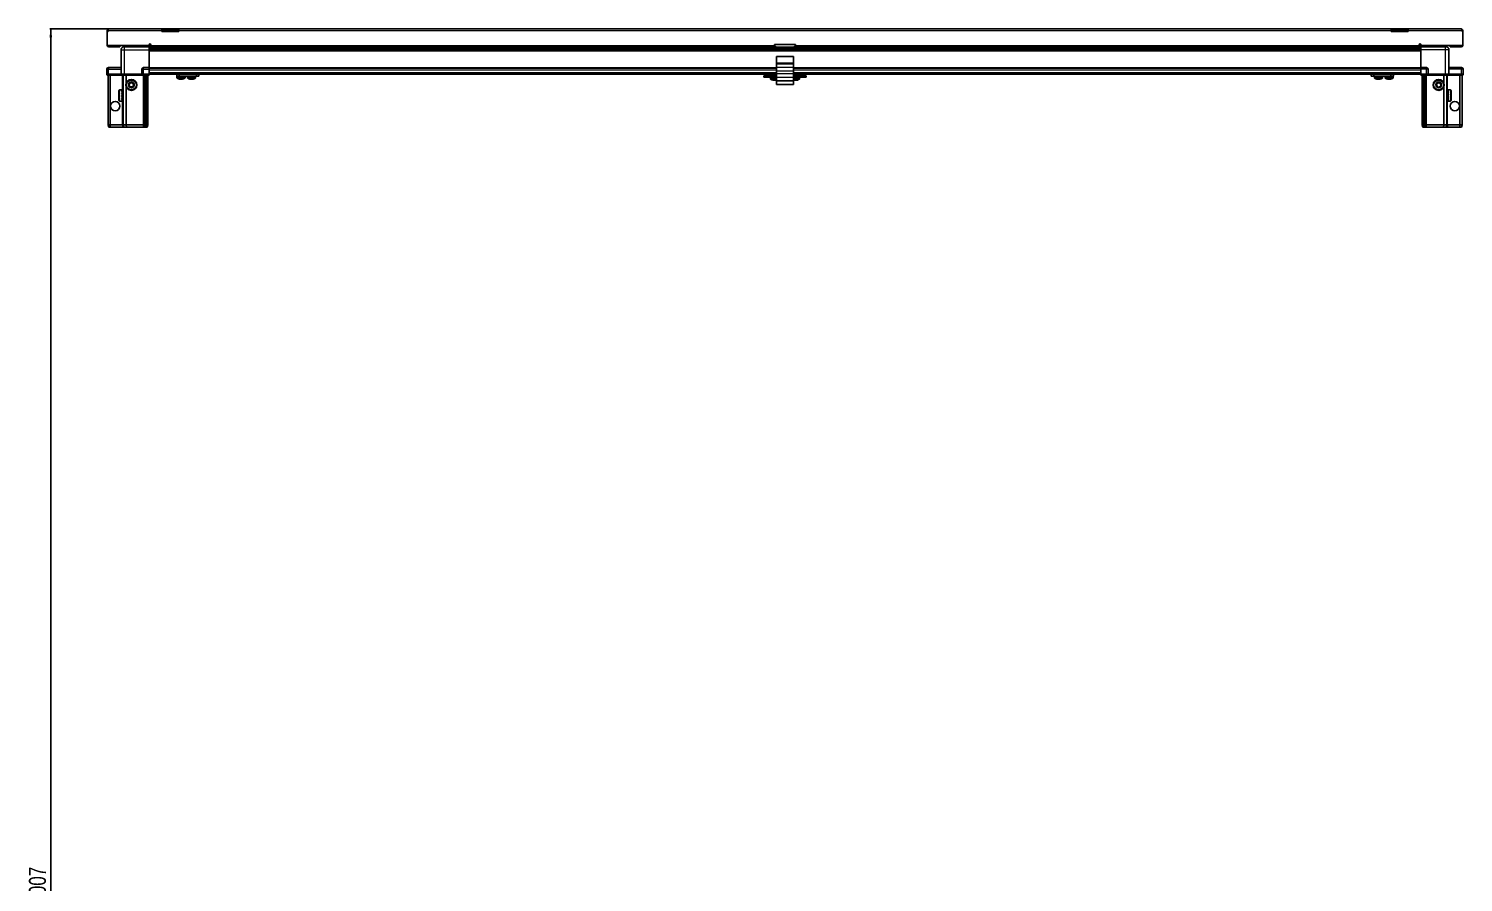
# Model space of a CAD drawing. Header units: millimetres. Extents: x 1132 to 7053, y -1173 to 2017.
# Drawn here: x 1220 to 2912, y -167 to 840 of the extents above; entities that cross this region are included whole.
import ezdxf

# ---------------------------------------------------------------- set-up
doc = ezdxf.new("R2010")
doc.units = ezdxf.units.MM
doc.layers.add('FORMAT', color=7, linetype='Continuous')
doc.styles.add('SLDTEXTSTYLE0', font='TXT', dxfattribs={"width": 0.75})
doc.dimstyles.new('SLDDIMSTYLE0', dxfattribs={"dimtxt": 20, "dimasz": 10, "dimexe": 0, "dimexo": 0.0625, "dimgap": 5, "dimtad": 2, "dimdec": 1, "dimrnd": 1e-09, "dimzin": 12, "dimdsep": 46, "dimtxsty": 'SLDTEXTSTYLE0', "dimsah": 1, "dimcen": 0.09, "dimadec": 0, "dimazin": 3, "dimtfac": 1, "dimtofl": 0, "dimtmove": 0, "dimatfit": 3, "dimfxl": 0, "dimfrac": 2, "dimtolj": 1, "dimtzin": 12, "dimarcsym": 0})

# ---------------------------------------------------------------- blocks, each defined once
blk = doc.blocks.new('_D_9')
at = {"layer": 'FORMAT'}
for p, q in [((2106.7, 840.1), (1245.5, 840.1)), ((1246.5, 840.1), (1246.5, -1166.9)), ((1315.1, -1166.9), (1245.5, -1166.9))]:
    blk.add_line(p, q, dxfattribs=at)
for points in [[(1246.5, 840.1), (1244.9, 830.1), (1248, 830.1)], [(1246.5, -1166.9), (1248, -1156.9), (1244.9, -1156.9)]]:
    blk.add_solid(points, dxfattribs=at)
at = {"layer": 'FORMAT', "insert": (1220.7, -193), "char_height": 20, "attachment_point": 1, "rotation": 90, "style": 'SLDTEXTSTYLE0'}
blk.add_mtext('2007', dxfattribs=at)

msp = doc.modelspace()

# ---------------------------------------------------------------- linework, layer by layer
at = {"color": 7, "linetype": 'Continuous', "lineweight": 25}
for p, q in [((1313.99, 837.7), (1312.99, 837.7)), ((1312.99, 837.7), (1312.99, 836.8)), ((1312.99, 836.8), (1312.99, 820.3)), ((1313.99, 836.8), (1312.99, 836.8)), ((1313.99, 837.7), (1313.99, 836.8)), ((1314.59, 839.8), (1377.49, 839.8)), ((1377.49, 837.7), (1377.49, 839.8)), ((1377.49, 839.8), (1387.49, 839.8)), ((1387.49, 838.3), (1377.49, 838.3)), ((1377.49, 836.8), (1377.49, 837.7)), ((1397.49, 836.8), (1377.49, 836.8)), ((1387.49, 839.8), (1397.49, 839.8)), ((1397.49, 838.3), (1387.49, 838.3)), ((1397.49, 839.8), (1397.49, 837.7)), ((1397.49, 839.8), (2827.49, 839.8)), ((1397.49, 836.8), (1397.49, 837.7)), ((2106.7, 840.1), (2106.7, 839.8)), ((2106.7, 840.1), (2118.27, 840.1)), ((2118.27, 839.8), (2118.27, 840.1)), ((2827.49, 837.7), (2827.49, 839.8)), ((2827.49, 839.8), (2837.49, 839.8)), ((2837.49, 838.3), (2827.49, 838.3)), ((2827.49, 836.8), (2827.49, 837.7)), ((2847.49, 836.8), (2827.49, 836.8)), ((2837.49, 839.8), (2847.49, 839.8)), ((2847.49, 838.3), (2837.49, 838.3)), ((2847.49, 839.8), (2847.49, 837.7)), ((2847.49, 839.8), (2910.39, 839.8)), ((2847.49, 836.8), (2847.49, 837.7)), ((2910.99, 837.7), (2910.99, 836.8)), ((2910.99, 837.7), (2911.99, 837.7)), ((2911.99, 836.8), (2910.99, 836.8)), ((2911.99, 836.8), (2911.99, 837.7)), ((2911.99, 820.3), (2911.99, 836.8)), ((1312.99, 820.3), (1362.49, 820.3)), ((1315.09, 818.8), (1325.99, 818.8)), ((1327.99, 818.8), (1325.99, 818.8)), ((1327.99, 820.3), (1327.99, 818.8)), ((1329.49, 786.3), (1329.49, 815.3)), ((1333.24, 820.3), (1333.24, 818.8)), ((1362.49, 818.8), (1333.49, 818.8)), ((1359.74, 818.8), (1359.74, 820.3)), ((1362.49, 820.3), (1362.49, 821.15)), ((1362.49, 820.3), (1362.49, 818.8)), ((1362.49, 818.15), (1386.37, 818.15)), ((2862.49, 816.36), (1362.49, 816.36)), ((2862.49, 816.32), (1362.49, 816.32)), ((1362.49, 815.3), (1362.49, 794.3)), ((1364.49, 821.15), (1364.49, 820.4)), ((1364.49, 818.3), (1364.49, 820.4)), ((1364.49, 818.3), (2099.99, 818.3)), ((1380.99, 818.3), (1380.99, 818.15)), ((1381.15, 818.3), (1381.15, 818.15)), ((1381.36, 818.3), (1381.36, 818.15)), ((1381.91, 818.3), (1381.91, 818.15)), ((1382.32, 818.3), (1382.32, 818.15)), ((1383.21, 818.3), (1383.21, 818.15)), ((1383.79, 818.3), (1383.79, 818.15)), ((1384.93, 818.3), (1384.93, 818.15)), ((1385.63, 818.3), (1385.63, 818.15)), ((1386.37, 818.15), (1386.91, 818.15)), ((1386.91, 818.3), (1386.91, 818.15)), ((1386.91, 818.15), (1387.64, 818.15)), ((1386.91, 818.15), (1386.91, 818.15)), ((1387.09, 818.3), (1387.09, 818.15)), ((1387.59, 818.3), (1387.59, 818.15)), ((1387.64, 818.3), (1387.64, 818.15)), ((1387.64, 818.15), (1388.61, 818.15)), ((1387.64, 818.15), (1387.64, 818.15)), ((1388.61, 818.15), (2836.37, 818.15)), ((1388.93, 818.3), (1388.93, 818.15)), ((1388.95, 818.3), (1388.95, 818.15)), ((1389.64, 818.3), (1389.64, 818.15)), ((1390.82, 818.3), (1390.82, 818.15)), ((1391.43, 818.3), (1391.43, 818.15)), ((1392.38, 818.3), (1392.38, 818.15)), ((1392.84, 818.3), (1392.84, 818.15)), ((1393.47, 818.3), (1393.47, 818.15)), ((1393.72, 818.3), (1393.72, 818.15)), ((1393.96, 818.3), (1393.96, 818.15)), ((1393.99, 818.3), (1393.99, 818.15)), ((2124.99, 821.3), (2099.99, 821.3)), ((2099.99, 821.3), (2099.99, 820.4)), ((2099.99, 820.4), (2099.99, 818.3)), ((2121.99, 818.3), (2102.99, 818.3)), ((2124.99, 820.4), (2124.99, 821.3)), ((2124.99, 818.3), (2124.99, 820.4)), ((2124.99, 818.3), (2860.49, 818.3)), ((2830.99, 818.3), (2830.99, 818.15)), ((2831.1, 818.3), (2831.1, 818.15)), ((2831.28, 818.3), (2831.28, 818.15)), ((2831.79, 818.3), (2831.79, 818.15)), ((2832.18, 818.3), (2832.18, 818.15)), ((2833.04, 818.3), (2833.04, 818.15)), ((2833.6, 818.3), (2833.6, 818.15)), ((2834.72, 818.3), (2834.72, 818.15)), ((2835.4, 818.3), (2835.4, 818.15)), ((2836.37, 818.15), (2836.67, 818.15)), ((2836.67, 818.3), (2836.67, 818.15)), ((2836.67, 818.15), (2837.41, 818.15)), ((2836.67, 818.15), (2836.67, 818.15)), ((2836.93, 818.3), (2836.93, 818.15)), ((2837.41, 818.3), (2837.41, 818.15)), ((2837.41, 818.15), (2838.7, 818.15)), ((2838.61, 818.15), (2862.49, 818.15)), ((2838.7, 818.3), (2838.7, 818.15)), ((2838.79, 818.3), (2838.79, 818.15)), ((2839.42, 818.3), (2839.42, 818.15)), ((2840.62, 818.3), (2840.62, 818.15)), ((2841.24, 818.3), (2841.24, 818.15)), ((2842.22, 818.3), (2842.22, 818.15)), ((2842.7, 818.3), (2842.7, 818.15)), ((2843.37, 818.3), (2843.37, 818.15)), ((2843.64, 818.3), (2843.64, 818.15)), ((2843.94, 818.3), (2843.94, 818.15)), ((2843.99, 818.15), (2843.99, 818.3)), ((2843.99, 818.3), (2843.99, 818.15)), ((2860.49, 820.4), (2860.49, 821.15)), ((2860.49, 820.4), (2860.49, 818.3)), ((2862.49, 821.15), (2862.49, 820.3)), ((2862.49, 820.3), (2911.99, 820.3)), ((2862.49, 820.3), (2862.49, 818.8)), ((2862.49, 818.8), (2891.49, 818.8)), ((2862.49, 815.3), (2862.49, 794.3)), ((2865.24, 820.3), (2865.24, 818.8)), ((2891.74, 818.8), (2891.74, 820.3)), ((2895.49, 786.3), (2895.49, 815.3)), ((2896.99, 818.8), (2896.99, 820.3)), ((2898.99, 818.8), (2896.99, 818.8)), ((2898.99, 818.8), (2909.89, 818.8)), ((2122.49, 807.25), (2102.49, 807.25)), ((2102.49, 807.25), (2102.49, 799.53)), ((2102.49, 799.53), (2102.49, 798.08)), ((2102.49, 798.08), (2102.49, 794.31)), ((2122.49, 807.25), (2122.49, 799.53)), ((2122.49, 799.53), (2122.49, 798.08)), ((2122.49, 798.08), (2122.49, 794.31)), ((1312.49, 786.3), (1312.49, 792.3)), ((1312.49, 786.3), (1312.49, 785.97)), ((1314.49, 786.3), (1312.49, 786.3)), ((1312.49, 786.3), (1312.49, 785.97)), ((1312.49, 786.3), (1312.49, 786.3)), ((1312.49, 785.97), (1312.99, 785.1)), ((1312.49, 785.97), (1312.99, 785.1)), ((1312.99, 785.1), (1314.49, 785.1)), ((1313.99, 726.8), (1313.99, 785.1)), ((1329.49, 794.3), (1314.49, 794.3)), ((1314.49, 786.3), (1329.29, 786.3)), ((1329.29, 785.1), (1314.49, 785.1)), ((1316.49, 726.8), (1316.49, 785.1)), ((1329.29, 786.3), (1329.49, 786.3)), ((1329.49, 785.1), (1329.29, 785.1)), ((1329.49, 786.3), (1329.49, 785.1)), ((1329.49, 786.3), (1333.49, 786.3)), ((1333.49, 785.1), (1329.49, 785.1)), ((1331.99, 726.8), (1331.99, 785.1)), ((1333.49, 786.3), (1353.79, 786.3)), ((1353.79, 785.1), (1333.49, 785.1)), ((1335.49, 776.3), (1335.49, 785.1)), ((1353.79, 786.3), (1353.99, 786.3)), ((1353.99, 785.1), (1353.79, 785.1)), ((1353.99, 786.3), (1353.99, 792.3)), ((1353.99, 786.3), (1353.99, 785.1)), ((1355.99, 786.3), (1353.99, 786.3)), ((1353.99, 786.3), (1355.99, 786.3)), ((1353.99, 785.1), (1354.67, 785.1)), ((1362.49, 785.1), (1354.67, 785.1)), ((1362.49, 794.3), (1355.99, 794.3)), ((1355.99, 786.3), (1362.49, 786.3)), ((1355.99, 785.97), (1362.49, 785.97)), ((1356.99, 726.8), (1356.99, 785.1)), ((1357.99, 726.8), (1357.99, 785.1)), ((1359.49, 726.8), (1359.49, 785.1)), ((1360.99, 726.8), (1360.99, 785.1)), ((1362.49, 792.3), (1362.49, 794.3)), ((1362.49, 793.65), (2102.49, 793.65)), ((1362.49, 786.3), (1362.49, 792.3)), ((1362.49, 786.45), (2102.49, 786.45)), ((1362.49, 786.3), (1362.49, 785.97)), ((1362.49, 785.97), (1362.49, 785.1)), ((1394.94, 783.95), (1394.94, 786.45)), ((1397.94, 783.95), (1394.94, 783.95)), ((1395.29, 783.95), (1395.29, 782.05)), ((1397.94, 786.45), (1397.94, 783.95)), ((1418.14, 783.95), (1397.94, 783.95)), ((1404.79, 782.05), (1404.79, 783.95)), ((1407.74, 783.95), (1407.74, 782.05)), ((1407.79, 783.95), (1407.79, 782.05)), ((1417.29, 782.05), (1417.29, 783.95)), ((1418.14, 783.95), (1418.14, 786.45)), ((1421.14, 783.95), (1418.14, 783.95)), ((1421.14, 786.45), (1421.14, 783.95)), ((2087.49, 782.95), (2087.49, 784.45)), ((2087.49, 784.45), (2089.49, 784.45)), ((2089.49, 782.95), (2087.49, 782.95)), ((2089.49, 784.45), (2089.49, 782.95)), ((2089.49, 784.45), (2100.74, 784.45)), ((2089.49, 782.95), (2100.74, 782.95)), ((2095.24, 782.95), (2095.24, 781.05)), ((2097.49, 786.45), (2097.49, 784.45)), ((2100.74, 782.95), (2100.74, 784.45)), ((2100.74, 784.45), (2102.49, 784.45)), ((2102.49, 782.95), (2100.74, 782.95)), ((2102.49, 794.31), (2102.49, 789.99)), ((2102.49, 789.99), (2102.49, 786.76)), ((2102.49, 786.76), (2102.49, 782.43)), ((2102.49, 782.43), (2102.49, 778.45)), ((2122.49, 778.45), (2102.49, 778.45)), ((2102.49, 778.45), (2102.49, 774.45)), ((2122.49, 794.31), (2122.49, 789.99)), ((2122.49, 793.65), (2862.49, 793.65)), ((2122.49, 789.99), (2122.49, 786.76)), ((2122.49, 786.76), (2122.49, 782.43)), ((2122.49, 786.45), (2862.49, 786.45)), ((2122.49, 784.45), (2124.24, 784.45)), ((2124.24, 782.95), (2122.49, 782.95)), ((2122.49, 782.43), (2122.49, 778.45)), ((2122.49, 779.65), (2122.74, 779.57)), ((2122.49, 778.45), (2122.49, 774.45)), ((2124.24, 784.45), (2124.24, 782.95)), ((2124.24, 784.45), (2135.49, 784.45)), ((2124.24, 782.95), (2135.49, 782.95)), ((2127.49, 784.45), (2127.49, 786.45)), ((2129.74, 781.05), (2129.74, 782.95)), ((2135.49, 782.95), (2135.49, 784.45)), ((2135.49, 784.45), (2137.49, 784.45)), ((2137.49, 782.95), (2135.49, 782.95)), ((2137.49, 784.45), (2137.49, 782.95)), ((2803.84, 783.95), (2803.84, 786.45)), ((2806.84, 783.95), (2803.84, 783.95)), ((2806.84, 786.45), (2806.84, 783.95)), ((2827.04, 783.95), (2806.84, 783.95)), ((2807.69, 783.95), (2807.69, 782.05)), ((2817.19, 782.05), (2817.19, 783.95)), ((2817.24, 782.05), (2817.24, 783.95)), ((2820.19, 783.95), (2820.19, 782.05)), ((2827.04, 783.95), (2827.04, 786.45)), ((2830.04, 783.95), (2827.04, 783.95)), ((2829.69, 782.05), (2829.69, 783.95)), ((2830.04, 786.45), (2830.04, 783.95)), ((2862.49, 794.3), (2868.99, 794.3)), ((2862.49, 792.3), (2862.49, 794.3)), ((2862.49, 786.3), (2862.49, 792.3)), ((2862.49, 786.3), (2868.99, 786.3)), ((2862.49, 786.3), (2862.49, 785.97)), ((2862.49, 786.3), (2862.49, 786.3)), ((2868.99, 786.3), (2862.49, 786.3)), ((2862.49, 785.1), (2862.49, 785.97)), ((2862.49, 785.97), (2862.49, 785.97)), ((2862.49, 785.97), (2868.99, 785.97)), ((2870.31, 785.1), (2862.49, 785.1)), ((2863.99, 726.8), (2863.99, 785.1)), ((2865.49, 726.8), (2865.49, 785.1)), ((2866.99, 726.8), (2866.99, 785.1)), ((2867.99, 726.8), (2867.99, 785.1)), ((2870.99, 786.3), (2868.99, 786.3)), ((2870.31, 785.1), (2870.99, 785.1)), ((2870.99, 786.3), (2870.99, 792.3)), ((2870.99, 786.3), (2870.99, 785.1)), ((2870.99, 786.3), (2871.19, 786.3)), ((2871.19, 785.1), (2870.99, 785.1)), ((2871.19, 786.3), (2891.49, 786.3)), ((2891.49, 785.1), (2871.19, 785.1)), ((2889.49, 776.3), (2889.49, 785.1)), ((2891.49, 786.3), (2895.49, 786.3)), ((2895.49, 785.1), (2891.49, 785.1)), ((2892.99, 726.8), (2892.99, 785.1)), ((2895.49, 794.3), (2910.49, 794.3)), ((2895.49, 786.3), (2895.49, 785.1)), ((2895.49, 786.3), (2895.69, 786.3)), ((2895.69, 785.1), (2895.49, 785.1)), ((2895.69, 786.3), (2910.49, 786.3)), ((2910.49, 786.3), (2895.69, 786.3)), ((2910.49, 785.1), (2895.69, 785.1)), ((2908.49, 726.8), (2908.49, 785.1)), ((2912.49, 786.3), (2910.49, 786.3)), ((2910.49, 785.1), (2911.99, 785.1)), ((2910.99, 726.8), (2910.99, 785.1)), ((2911.99, 785.1), (2912.49, 785.97)), ((2912.49, 786.3), (2912.49, 792.3)), ((2912.49, 786.3), (2912.49, 785.97)), ((1326.79, 755.6), (1326.79, 767)), ((1330.49, 767.8), (1327.59, 767.8)), ((1329.99, 767.71), (1330.49, 767.71)), ((1329.99, 767.71), (1329.99, 767.54)), ((1329.99, 767.54), (1330.49, 767.54)), ((1329.99, 767.06), (1330.49, 767.06)), ((1329.99, 767.06), (1329.99, 766.67)), ((1329.99, 766.67), (1330.49, 766.67)), ((1329.99, 765.84), (1330.49, 765.84)), ((1329.99, 765.84), (1329.99, 765.28)), ((1329.99, 765.28), (1330.49, 765.28)), ((1329.99, 764.18), (1330.49, 764.18)), ((1329.99, 764.18), (1329.99, 763.5)), ((1329.99, 763.5), (1330.49, 763.5)), ((1329.99, 762.24), (1330.49, 762.24)), ((1329.99, 762.24), (1329.99, 761.5)), ((1329.99, 761.93), (1330.49, 761.93)), ((1329.99, 761.5), (1330.49, 761.5)), ((1330.49, 767.71), (1330.49, 767.8)), ((1330.49, 767.54), (1330.49, 767.71)), ((1330.49, 767.06), (1330.49, 767.54)), ((1330.49, 766.67), (1330.49, 767.06)), ((1330.49, 765.84), (1330.49, 766.67)), ((1330.49, 765.28), (1330.49, 765.84)), ((1330.59, 765.7), (1330.49, 765.7)), ((1330.49, 764.18), (1330.49, 765.28)), ((1330.49, 763.5), (1330.49, 764.18)), ((1330.49, 762.24), (1330.49, 763.5)), ((1330.49, 761.93), (1330.49, 762.24)), ((1330.49, 760.2), (1330.49, 761.5)), ((1330.59, 764.19), (1330.59, 765.7)), ((1330.59, 756.9), (1330.59, 764.19)), ((1331.47, 764.61), (1330.99, 765.3)), ((1330.99, 757.3), (1330.99, 765.3)), ((1331.96, 765.3), (1331.47, 764.61)), ((1331.47, 757.99), (1331.47, 764.61)), ((1331.99, 765.3), (1331.96, 765.3)), ((1331.96, 757.3), (1331.96, 765.3)), ((1335.49, 726.8), (1335.49, 771.3)), ((2122.49, 774.45), (2102.49, 774.45)), ((2889.49, 726.8), (2889.49, 771.3)), ((2893.02, 765.3), (2892.99, 765.3)), ((2893.5, 764.61), (2893.02, 765.3)), ((2893.02, 765.3), (2893.02, 764.26)), ((2893.02, 764.26), (2893.02, 757.3)), ((2893.99, 765.3), (2893.5, 764.61)), ((2893.5, 764.61), (2893.5, 763.75)), ((2893.5, 763.75), (2893.5, 757.99)), ((2893.99, 765.3), (2893.99, 764.26)), ((2893.99, 764.26), (2893.99, 757.3)), ((2894.49, 765.7), (2894.39, 765.7)), ((2894.39, 765.7), (2894.39, 756.9)), ((2897.39, 767.8), (2894.49, 767.8)), ((2894.49, 767.8), (2894.49, 767.79)), ((2894.99, 767.79), (2894.49, 767.79)), ((2894.49, 767.79), (2894.49, 767.71)), ((2894.49, 767.71), (2894.49, 767.37)), ((2894.99, 767.71), (2894.49, 767.71)), ((2894.99, 767.37), (2894.49, 767.37)), ((2894.49, 767.37), (2894.49, 767.06)), ((2894.49, 767.06), (2894.49, 766.35)), ((2894.99, 767.06), (2894.49, 767.06)), ((2894.99, 766.35), (2894.49, 766.35)), ((2894.49, 766.35), (2894.49, 765.85)), ((2894.49, 765.85), (2894.49, 764.84)), ((2894.99, 765.85), (2894.49, 765.85)), ((2894.99, 764.84), (2894.49, 764.84)), ((2894.49, 764.84), (2894.49, 764.19)), ((2894.49, 764.19), (2894.49, 762.98)), ((2894.99, 764.19), (2894.49, 764.19)), ((2894.99, 762.98), (2894.49, 762.98)), ((2894.49, 762.98), (2894.49, 762.44)), ((2894.99, 762.44), (2894.49, 762.44)), ((2894.49, 762.25), (2894.49, 760.95)), ((2894.99, 762.25), (2894.49, 762.25)), ((2894.99, 767.71), (2894.99, 767.79)), ((2894.99, 767.06), (2894.99, 767.37)), ((2894.99, 765.85), (2894.99, 766.35)), ((2894.99, 764.19), (2894.99, 764.84)), ((2894.99, 762.25), (2894.99, 762.98)), ((2898.19, 767), (2898.19, 765.52)), ((2898.19, 765.52), (2898.19, 755.6)), ((1327.59, 754.8), (1330.49, 754.8)), ((1329.99, 760.2), (1330.49, 760.2)), ((1329.99, 760.2), (1329.99, 759.48)), ((1329.99, 760.07), (1330.49, 760.07)), ((1329.99, 759.48), (1330.49, 759.48)), ((1329.99, 758.28), (1330.49, 758.28)), ((1329.99, 758.28), (1329.99, 757.64)), ((1329.99, 757.64), (1330.49, 757.64)), ((1329.99, 756.65), (1330.49, 756.65)), ((1329.99, 756.65), (1329.99, 756.16)), ((1329.99, 756.16), (1330.49, 756.16)), ((1329.99, 755.47), (1330.49, 755.47)), ((1329.99, 755.47), (1329.99, 755.18)), ((1329.99, 755.18), (1330.49, 755.18)), ((1329.99, 754.87), (1330.49, 754.87)), ((1329.99, 754.87), (1329.99, 754.8)), ((1329.99, 754.8), (1330.49, 754.8)), ((1330.49, 759.48), (1330.49, 760.07)), ((1330.49, 758.28), (1330.49, 759.48)), ((1330.49, 757.64), (1330.49, 758.28)), ((1330.49, 756.65), (1330.49, 757.64)), ((1330.49, 756.9), (1330.59, 756.9)), ((1330.49, 756.16), (1330.49, 756.65)), ((1330.49, 755.47), (1330.49, 756.16)), ((1330.49, 755.18), (1330.49, 755.47)), ((1330.49, 754.87), (1330.49, 755.18)), ((1330.49, 754.8), (1330.49, 754.87)), ((1330.49, 754.8), (1330.49, 754.8)), ((1330.99, 757.3), (1331.47, 757.99)), ((1331.47, 757.99), (1331.96, 757.3)), ((1331.96, 757.3), (1331.99, 757.3)), ((2892.99, 757.3), (2893.02, 757.3)), ((2893.02, 757.3), (2893.5, 757.99)), ((2893.5, 757.99), (2893.99, 757.3)), ((2894.39, 756.9), (2894.49, 756.9)), ((2894.99, 760.95), (2894.49, 760.95)), ((2894.99, 760.57), (2894.49, 760.57)), ((2894.49, 760.57), (2894.49, 760.22)), ((2894.99, 760.22), (2894.49, 760.22)), ((2894.49, 760.22), (2894.49, 758.97)), ((2894.99, 758.97), (2894.49, 758.97)), ((2894.49, 758.97), (2894.49, 758.29)), ((2894.49, 758.29), (2894.49, 757.21)), ((2894.99, 758.29), (2894.49, 758.29)), ((2894.99, 757.21), (2894.49, 757.21)), ((2894.49, 757.21), (2894.49, 756.66)), ((2894.49, 756.66), (2894.49, 755.85)), ((2894.99, 756.66), (2894.49, 756.66)), ((2894.99, 755.85), (2894.49, 755.85)), ((2894.49, 755.85), (2894.49, 755.48)), ((2894.49, 755.48), (2894.49, 755.02)), ((2894.99, 755.48), (2894.49, 755.48)), ((2894.99, 755.02), (2894.49, 755.02)), ((2894.49, 755.02), (2894.49, 754.87)), ((2894.49, 754.87), (2894.49, 754.8)), ((2894.99, 754.87), (2894.49, 754.87)), ((2894.49, 754.8), (2897.39, 754.8)), ((2894.99, 760.22), (2894.99, 760.95)), ((2894.99, 758.29), (2894.99, 758.97)), ((2894.99, 756.66), (2894.99, 757.21)), ((2894.99, 755.48), (2894.99, 755.85)), ((2894.99, 754.87), (2894.99, 755.02)), ((1316.49, 726.8), (1313.99, 726.8)), ((1313.99, 726.8), (1314.79, 723.8)), ((1314.79, 723.8), (1316.64, 723.8)), ((1330.99, 726.8), (1316.49, 726.8)), ((1316.49, 726.8), (1316.64, 723.8)), ((1316.64, 723.8), (1330.99, 723.8)), ((1331.99, 726.8), (1330.99, 726.8)), ((1330.99, 723.8), (1332.79, 723.8)), ((1335.49, 726.8), (1331.99, 726.8)), ((1331.99, 726.8), (1332.79, 723.8)), ((1332.79, 723.8), (1335.82, 723.8)), ((1355.99, 726.8), (1335.49, 726.8)), ((1335.82, 723.8), (1335.49, 726.8)), ((1335.82, 723.8), (1355.99, 723.8)), ((1356.99, 726.8), (1355.99, 726.8)), ((1355.99, 723.8), (1357.79, 723.8)), ((1357.99, 726.8), (1356.99, 726.8)), ((1357.79, 723.8), (1356.99, 726.8)), ((1357.79, 723.8), (1358.53, 723.8)), ((1359.49, 726.8), (1357.99, 726.8)), ((1358.53, 723.8), (1357.99, 726.8)), ((1358.53, 723.8), (1359.03, 723.8)), ((1359.03, 723.8), (1359.49, 726.8)), ((1359.03, 723.8), (1360.18, 723.8)), ((1360.99, 726.8), (1359.49, 726.8)), ((1360.18, 723.8), (1360.99, 726.8)), ((2864.79, 723.8), (2863.99, 726.8)), ((2863.99, 726.8), (2865.49, 726.8)), ((2865.94, 723.8), (2864.79, 723.8)), ((2865.94, 723.8), (2865.49, 726.8)), ((2865.49, 726.8), (2866.99, 726.8)), ((2866.44, 723.8), (2865.94, 723.8)), ((2866.44, 723.8), (2866.99, 726.8)), ((2867.18, 723.8), (2866.44, 723.8)), ((2866.99, 726.8), (2867.99, 726.8)), ((2867.18, 723.8), (2867.99, 726.8)), ((2868.99, 723.8), (2867.18, 723.8)), ((2867.99, 726.8), (2868.99, 726.8)), ((2868.99, 726.8), (2889.49, 726.8)), ((2889.16, 723.8), (2868.99, 723.8)), ((2889.16, 723.8), (2889.49, 726.8)), ((2892.18, 723.8), (2889.16, 723.8)), ((2889.49, 726.8), (2892.99, 726.8)), ((2892.99, 726.8), (2892.18, 723.8)), ((2893.99, 723.8), (2892.18, 723.8)), ((2892.99, 726.8), (2893.99, 726.8)), ((2893.99, 726.8), (2908.49, 726.8)), ((2908.33, 723.8), (2893.99, 723.8)), ((2908.49, 726.8), (2908.33, 723.8)), ((2910.18, 723.8), (2908.33, 723.8)), ((2908.49, 726.8), (2910.99, 726.8)), ((2910.99, 726.8), (2910.18, 723.8))]:
    msp.add_line(p, q, dxfattribs=at)
at = {"color": 8, "linetype": 'Continuous', "lineweight": 18}
for p, q in [((1377.49, 837.7), (1313.99, 837.7)), ((1387.49, 838.3), (1387.49, 839.8)), ((2827.49, 837.7), (1397.49, 837.7)), ((2837.49, 839.8), (2837.49, 838.3)), ((2910.99, 837.7), (2847.49, 837.7)), ((1315.09, 820.3), (1315.09, 818.8)), ((1325.99, 818.8), (1325.99, 820.3)), ((1333.49, 815.3), (1362.49, 815.3)), ((1333.49, 786.3), (1333.49, 815.3)), ((1362.49, 818.8), (1364.49, 818.8)), ((2862.49, 817.57), (1362.49, 817.57)), ((1362.49, 815.12), (2862.49, 815.12)), ((2862.49, 813.7), (1362.49, 813.7)), ((1364.49, 820.4), (2099.99, 820.4)), ((2099.99, 818.8), (2101.33, 818.8)), ((2123.65, 818.8), (2124.99, 818.8)), ((2124.99, 820.4), (2860.49, 820.4)), ((2860.49, 818.8), (2862.49, 818.8)), ((2891.49, 815.3), (2862.49, 815.3)), ((2891.49, 786.3), (2891.49, 815.3)), ((2898.99, 820.3), (2898.99, 818.8)), ((2909.89, 820.3), (2909.89, 818.8)), ((2122.49, 799.53), (2102.49, 799.53)), ((2122.49, 798.08), (2102.49, 798.08)), ((1312.49, 792.3), (1314.49, 792.3)), ((1314.49, 794.3), (1314.49, 792.3)), ((1314.49, 792.3), (1329.49, 792.3)), ((1314.49, 786.3), (1314.49, 792.3)), ((1314.49, 786.3), (1314.49, 785.1)), ((1329.29, 785.1), (1329.29, 786.3)), ((1330.99, 765.3), (1330.99, 785.1)), ((1333.49, 786.3), (1333.49, 785.1)), ((1353.79, 785.1), (1353.79, 786.3)), ((1353.99, 792.3), (1355.99, 792.3)), ((1355.99, 792.3), (1355.99, 794.3)), ((1355.99, 792.3), (1362.49, 792.3)), ((1355.99, 786.3), (1355.99, 792.3)), ((1355.99, 786.3), (1355.99, 785.97)), ((1355.99, 726.8), (1355.99, 785.1)), ((1362.49, 794.3), (2102.49, 794.3)), ((1362.49, 791.65), (2102.49, 791.65)), ((1362.49, 788.45), (2102.49, 788.45)), ((1404.79, 782.05), (1395.29, 782.05)), ((1404.59, 781.68), (1395.48, 781.68)), ((1407.79, 782.05), (1407.74, 782.05)), ((1417.29, 782.05), (1407.79, 782.05)), ((1407.98, 781.68), (1407.93, 781.68)), ((1417.09, 781.68), (1407.98, 781.68)), ((2102.49, 781.05), (2095.24, 781.05)), ((2102.49, 780.68), (2095.43, 780.68)), ((2122.49, 794.31), (2102.49, 794.31)), ((2122.49, 789.99), (2102.49, 789.99)), ((2122.49, 786.76), (2102.49, 786.76)), ((2122.49, 782.43), (2102.49, 782.43)), ((2122.49, 794.3), (2862.49, 794.3)), ((2122.49, 791.65), (2862.49, 791.65)), ((2122.49, 788.45), (2862.49, 788.45)), ((2129.74, 781.05), (2122.49, 781.05)), ((2129.54, 780.68), (2122.49, 780.68)), ((2809.9, 782.05), (2807.69, 782.05)), ((2810, 781.68), (2807.88, 781.68)), ((2817.19, 782.05), (2809.9, 782.05)), ((2816.99, 781.68), (2810, 781.68)), ((2817.04, 781.68), (2816.99, 781.68)), ((2817.24, 782.05), (2817.19, 782.05)), ((2827.69, 782.05), (2820.19, 782.05)), ((2827.58, 781.68), (2820.38, 781.68)), ((2829.49, 781.68), (2827.58, 781.68)), ((2829.69, 782.05), (2827.69, 782.05)), ((2868.99, 792.3), (2862.49, 792.3)), ((2862.49, 786.3), (2862.49, 785.97)), ((2868.99, 792.3), (2868.99, 794.3)), ((2868.99, 786.3), (2868.99, 792.3)), ((2870.99, 792.3), (2868.99, 792.3)), ((2868.99, 786.3), (2868.99, 785.97)), ((2868.99, 726.8), (2868.99, 785.1)), ((2871.19, 786.3), (2871.19, 785.1)), ((2891.49, 786.3), (2891.49, 785.1)), ((2893.99, 765.3), (2893.99, 785.1)), ((2910.49, 792.3), (2895.49, 792.3)), ((2895.69, 786.3), (2895.69, 785.1)), ((2910.49, 794.3), (2910.49, 792.3)), ((2910.49, 786.3), (2910.49, 792.3)), ((2912.49, 792.3), (2910.49, 792.3)), ((2910.49, 786.3), (2910.49, 785.1)), ((1327.59, 754.8), (1327.59, 767.8)), ((2897.39, 767.8), (2897.39, 766.11)), ((2897.39, 766.11), (2897.39, 754.8)), ((1330.99, 726.8), (1330.99, 757.3)), ((2893.99, 726.8), (2893.99, 757.3)), ((1330.99, 726.8), (1330.99, 723.8)), ((1355.99, 723.8), (1355.99, 726.8)), ((2868.99, 723.8), (2868.99, 726.8)), ((2893.99, 726.8), (2893.99, 723.8))]:
    msp.add_line(p, q, dxfattribs=at)
at = {"color": 7, "linetype": 'Continuous', "lineweight": 25}
for centre, radius in [((1341.49, 773.8), 6.5), ((2883.49, 773.8), 6.5), ((1341.49, 773.8), 3.46), ((2883.49, 773.8), 3.46), ((1322.49, 748.8), 5.5), ((2902.49, 748.8), 5.5)]:
    msp.add_circle(centre, radius, dxfattribs=at)
at = {"color": 8, "linetype": 'Continuous', "lineweight": 18}
for centre in [(1341.49, 773.8), (2883.49, 773.8)]:
    msp.add_circle(centre, 5.7, dxfattribs=at)
at = {"color": 7, "linetype": 'Continuous', "lineweight": 25}
for centre, radius, start, end in [((1315.09, 820.9), 2.1, 196.60155, 270), ((1363.49, 821.15), 1, 0, 180), ((2102.99, 821.3), 3, 180, 270), ((2121.99, 821.3), 3, 270, 360), ((2861.49, 821.15), 1, 0, 180), ((2909.89, 820.9), 2.1, 270, 343.39845), ((1314.49, 792.3), 2, 90, 180), ((1355.99, 792.3), 2, 90, 180), ((1395.74, 782.05), 0.45, 180, 235.28209), ((1400.04, 788.25), 8, 235.28209, 258.9392), ((1400.04, 788.25), 8, 281.00757, 304.71791), ((1404.34, 782.05), 0.45, 304.71791, 0), ((1408.19, 782.05), 0.45, 180, 235.28209), ((1408.24, 782.05), 0.45, 180, 235.28209), ((1412.49, 788.25), 8, 235.28209, 255.8287), ((1412.54, 788.25), 8, 235.28209, 259.06255), ((1412.54, 788.25), 8, 280.87532, 304.71791), ((1416.84, 782.05), 0.45, 304.71791, 0), ((2095.69, 781.05), 0.45, 180, 235.28209), ((2099.99, 787.25), 8, 235.28209, 259.10263), ((2099.99, 787.25), 8, 280.79755, 288.20996), ((2124.99, 787.25), 8, 286.33055, 304.71791), ((2129.29, 781.05), 0.45, 304.71791, 0), ((2808.14, 782.05), 0.45, 180, 235.28209), ((2812.44, 788.25), 8, 235.28209, 259.05401), ((2812.44, 788.25), 8, 280.84597, 304.71791), ((2812.49, 788.25), 8, 280.92113, 304.71791), ((2816.74, 782.05), 0.45, 304.71791, 0), ((2816.79, 782.05), 0.45, 304.71791, 0), ((2820.64, 782.05), 0.45, 180, 235.28209), ((2824.94, 788.25), 8, 235.28209, 258.92302), ((2824.94, 788.25), 8, 280.93918, 304.71791), ((2829.24, 782.05), 0.45, 304.71791, 0), ((2868.99, 792.3), 2, 0, 90), ((2910.49, 792.3), 2, 0, 90), ((1327.59, 767), 0.8, 90, 180), ((1330.99, 765.7), 0.4, 180, 270), ((1341.49, 773.8), 2.5, 134.92207, 194.92207), ((1341.49, 773.8), 2.5, 194.92207, 254.92207), ((1341.49, 773.8), 2.5, 74.92207, 134.92207), ((1341.49, 773.8), 2.5, 254.92207, 314.92207), ((1341.49, 773.8), 2.5, 14.92207, 74.92207), ((1341.49, 773.8), 2.5, 314.92207, 14.92207), ((2883.49, 773.8), 2.5, 118.29497, 178.29497), ((2883.49, 773.8), 2.5, 178.29497, 238.29497), ((2883.49, 773.8), 2.5, 238.29497, 298.29497), ((2883.49, 773.8), 2.5, 58.29497, 118.29497), ((2883.49, 773.8), 2.5, 298.29497, 358.29497), ((2883.49, 773.8), 2.5, 358.29497, 58.29497), ((2893.99, 765.7), 0.4, 270, 0), ((2897.39, 767), 0.8, 360, 90), ((1327.59, 755.6), 0.8, 180, 270), ((1330.99, 756.9), 0.4, 90, 180), ((2893.99, 756.9), 0.4, 360, 90), ((2897.39, 755.6), 0.8, 270, 0)]:
    msp.add_arc(centre, radius, start, end, dxfattribs=at)
for centre, start_param, end_param in [((1355.99, 782.5), 0, 0.7227342), ((2868.99, 782.5), 5.5604511, 6.2831853)]:
    msp.add_ellipse(centre, major_axis=(0, 3.46), ratio=0.5773503, start_param=start_param, end_param=end_param, dxfattribs=at)
for points, knots in [([(1314.58, 839.71), (1314.5, 839.7), (1314.18, 839.65), (1313.7, 839.32), (1313.23, 838.77), (1313.02, 838.19), (1313, 837.83), (1312.99, 837.7)], [0, 0, 0, 0, 0.0862, 0.3453145, 0.6044258, 0.863537, 1, 1, 1, 1]), ([(1313.99, 837.7), (1314.03, 837.96), (1314.12, 838.45), (1314.26, 839.09), (1314.39, 839.56), (1314.5, 839.78), (1314.57, 839.8), (1314.59, 839.8)], [0, 0, 0, 0, 0.2302553, 0.4485219, 0.6667858, 0.8850496, 1, 1, 1, 1]), ([(2911.99, 837.7), (2911.96, 837.96), (2911.91, 838.45), (2911.52, 839.09), (2910.96, 839.57), (2910.5, 839.7), (2910.26, 839.77)], [0, 0, 0, 0, 0.2601609, 0.506776, 0.753388, 1, 1, 1, 1]), ([(2910.39, 839.8), (2910.43, 839.78), (2910.52, 839.72), (2910.66, 839.33), (2910.79, 838.77), (2910.9, 838.19), (2910.97, 837.83), (2910.99, 837.7)], [0, 0, 0, 0, 0.2302553, 0.4485219, 0.6667858, 0.8850496, 1, 1, 1, 1]), ([(1329.49, 815.3), (1329.54, 815.74), (1329.61, 816.42), (1330.04, 817.23), (1330.5, 817.8), (1331.06, 818.25), (1331.87, 818.68), (1332.55, 818.76), (1332.99, 818.8)], [0, 0, 0, 0, 0.2394568, 0.3683607, 0.5, 0.6316393, 0.7605432, 1, 1, 1, 1]), ([(1333.49, 818.8), (1333.42, 818.8), (1333.29, 818.8), (1333.13, 818.8), (1333.01, 818.8), (1333, 818.8), (1332.99, 818.8)], [0, 0, 0, 0, 0.2493943, 0.5003335, 0.7501667, 1, 1, 1, 1]), ([(1362.49, 815.3), (1362.49, 815.7), (1362.49, 816.48), (1362.49, 817.53), (1362.49, 818.32), (1362.49, 818.74), (1362.49, 818.78), (1362.49, 818.8)], [0, 0, 0, 0, 0.2146939, 0.4293877, 0.6440816, 0.8587754, 1, 1, 1, 1]), ([(2862.49, 815.3), (2862.49, 815.7), (2862.49, 816.48), (2862.49, 817.53), (2862.49, 818.32), (2862.49, 818.74), (2862.49, 818.78), (2862.49, 818.8)], [0, 0, 0, 0, 0.2146939, 0.4293877, 0.6440816, 0.8587754, 1, 1, 1, 1]), ([(2891.49, 818.8), (2891.55, 818.8), (2891.69, 818.8), (2891.85, 818.8), (2891.97, 818.8), (2891.98, 818.8), (2891.99, 818.8)], [0, 0, 0, 0, 0.2493943, 0.50033348, 0.75016674, 1, 1, 1, 1]), ([(2895.49, 815.3), (2895.44, 815.74), (2895.37, 816.42), (2894.93, 817.23), (2894.48, 817.8), (2893.92, 818.25), (2893.11, 818.68), (2892.43, 818.76), (2891.99, 818.8)], [0, 0, 0, 0, 0.2394568, 0.3683607, 0.5, 0.6316393, 0.7605432, 1, 1, 1, 1]), ([(1398.54, 780.4), (1398.54, 780.4), (1398.54, 780.39), (1398.4, 780.42), (1398.22, 780.48), (1398.07, 780.53), (1398, 780.56), (1397.99, 780.57), (1397.99, 780.57), (1398, 780.57), (1398.02, 780.57), (1398.09, 780.56), (1398.38, 780.49), (1398.76, 780.42), (1399.17, 780.39), (1399.45, 780.41), (1399.6, 780.48), (1399.71, 780.55), (1399.78, 780.57), (1399.8, 780.57), (1399.83, 780.57), (1399.85, 780.57), (1399.89, 780.57), (1399.99, 780.54), (1400.15, 780.47), (1400.37, 780.41), (1400.67, 780.39), (1401.01, 780.41), (1401.32, 780.46), (1401.56, 780.51), (1401.68, 780.54), (1401.76, 780.55), (1401.81, 780.57), (1401.85, 780.57), (1401.86, 780.57), (1401.87, 780.57), (1401.87, 780.57)], [0, 0, 0, 0, 0.02609806, 0.07983731, 0.13720457, 0.17835712, 0.1990393, 0.20333955, 0.20768945, 0.21072293, 0.21454384, 0.22147953, 0.24860164, 0.35577715, 0.40489702, 0.45442268, 0.54604997, 0.59140385, 0.59711865, 0.60132508, 0.60438175, 0.60744379, 0.6119905, 0.62422862, 0.67851933, 0.75975016, 0.80430476, 0.84902576, 0.92362505, 0.95135982, 0.96870753, 0.97999594, 0.99114211, 0.99547316, 0.99884503, 1, 1, 1, 1]), ([(1401.87, 780.57), (1401.88, 780.57), (1401.88, 780.57), (1401.89, 780.57), (1401.84, 780.53), (1401.7, 780.47), (1401.56, 780.41), (1401.51, 780.39), (1401.55, 780.4), (1401.57, 780.4)], [0, 0, 0, 0, 0.0151829, 0.0365363, 0.0956997, 0.3601423, 0.6752387, 0.8745348, 1, 1, 1, 1]), ([(1411.02, 780.4), (1411.03, 780.4), (1411.05, 780.39), (1410.91, 780.44), (1410.75, 780.5), (1410.63, 780.56), (1410.63, 780.57), (1410.63, 780.57), (1410.65, 780.57), (1410.67, 780.57), (1410.76, 780.55), (1411.1, 780.47), (1411.52, 780.4), (1411.96, 780.39), (1412.18, 780.42), (1412.35, 780.48), (1412.47, 780.53), (1412.55, 780.56), (1412.6, 780.57), (1412.62, 780.57), (1412.64, 780.57), (1412.67, 780.57), (1412.73, 780.56), (1412.86, 780.49), (1413.01, 780.42), (1413.32, 780.39), (1413.7, 780.41), (1414.09, 780.48), (1414.39, 780.55), (1414.5, 780.57), (1414.52, 780.57), (1414.53, 780.57), (1414.54, 780.57), (1414.54, 780.57), (1414.48, 780.54), (1414.3, 780.47), (1414.1, 780.41), (1414.06, 780.4), (1414.05, 780.4)], [0, 0, 0, 0, 0.0283629, 0.0806823, 0.1383562, 0.1672924, 0.1709175, 0.1737955, 0.1766977, 0.1800498, 0.1863992, 0.2130773, 0.319019, 0.3539804, 0.3992833, 0.4476446, 0.4823368, 0.4997721, 0.5033973, 0.5070643, 0.5096216, 0.5128427, 0.5186896, 0.5415539, 0.6319042, 0.6733129, 0.7150637, 0.7923067, 0.8305407, 0.8353583, 0.8389044, 0.8414812, 0.8440625, 0.8478955, 0.8582124, 0.9039802, 0.9724588, 1, 1, 1, 1]), ([(2098.48, 779.4), (2098.48, 779.4), (2098.49, 779.39), (2098.36, 779.43), (2098.17, 779.5), (2098.04, 779.56), (2098.03, 779.57), (2098.03, 779.57), (2098.04, 779.57), (2098.06, 779.57), (2098.11, 779.56), (2098.31, 779.52), (2098.65, 779.45), (2099.07, 779.39), (2099.4, 779.39), (2099.62, 779.44), (2099.78, 779.5), (2099.89, 779.56), (2099.96, 779.57), (2099.98, 779.57), (2100, 779.57), (2100.03, 779.57), (2100.1, 779.55), (2100.26, 779.47), (2100.44, 779.4), (2100.84, 779.39), (2101.16, 779.42), (2101.48, 779.48), (2101.72, 779.53), (2101.86, 779.56), (2101.91, 779.57), (2101.93, 779.57), (2101.94, 779.57), (2101.95, 779.57), (2101.93, 779.56), (2101.78, 779.49), (2101.59, 779.42), (2101.47, 779.39), (2101.49, 779.39), (2101.49, 779.39)], [0, 0, 0, 0, 0.01079858, 0.0543621, 0.1370986, 0.15772986, 0.16150467, 0.16531611, 0.16785922, 0.17039648, 0.17481914, 0.18844641, 0.25190241, 0.31584842, 0.35385004, 0.40614525, 0.4637925, 0.49271528, 0.49633876, 0.49921541, 0.50211628, 0.50546685, 0.51181327, 0.53847907, 0.64437183, 0.67931701, 0.72459897, 0.77293798, 0.80761409, 0.82504138, 0.82866488, 0.8323302, 0.83488628, 0.83810587, 0.84395004, 0.86680378, 0.95711239, 0.99850195, 1, 1, 1, 1]), ([(2122.74, 779.57), (2122.74, 779.57), (2122.74, 779.57), (2122.75, 779.57), (2122.81, 779.55), (2123.11, 779.47), (2123.5, 779.4), (2123.76, 779.39), (2123.82, 779.42), (2123.82, 779.48), (2123.81, 779.53), (2123.81, 779.56), (2123.84, 779.57), (2123.85, 779.57), (2123.88, 779.57), (2123.9, 779.57), (2123.98, 779.56), (2124.23, 779.49), (2124.55, 779.42), (2124.98, 779.39), (2125.38, 779.41), (2125.71, 779.48), (2125.96, 779.55), (2126.07, 779.57), (2126.09, 779.57), (2126.11, 779.57), (2126.13, 779.57), (2126.15, 779.57), (2126.18, 779.54), (2126.15, 779.47), (2126.16, 779.41), (2126.28, 779.39), (2126.52, 779.41), (2126.78, 779.46), (2127, 779.51), (2127.1, 779.54), (2127.17, 779.55), (2127.21, 779.57), (2127.23, 779.57), (2127.24, 779.57), (2127.24, 779.57), (2127.24, 779.57)], [0, 0, 0, 0, 0.00194946, 0.00530077, 0.01164856, 0.03832017, 0.14423596, 0.17918874, 0.22448056, 0.27283008, 0.30751373, 0.32494482, 0.3285691, 0.33223522, 0.33479185, 0.33801215, 0.34385759, 0.3667163, 0.45704456, 0.49844311, 0.54018368, 0.61740779, 0.65563235, 0.66044883, 0.66399404, 0.66657022, 0.66915092, 0.67298293, 0.68329729, 0.72905388, 0.79751578, 0.8350667, 0.87275787, 0.93563066, 0.95900573, 0.97362649, 0.98314044, 0.99253451, 0.99618474, 0.99902659, 1, 1, 1, 1]), ([(2810.92, 780.4), (2810.91, 780.4), (2810.88, 780.41), (2810.67, 780.47), (2810.51, 780.53), (2810.45, 780.56), (2810.44, 780.57), (2810.44, 780.57), (2810.45, 780.57), (2810.47, 780.57), (2810.52, 780.56), (2810.74, 780.51), (2811.07, 780.44), (2811.45, 780.4), (2811.73, 780.39), (2811.99, 780.43), (2812.13, 780.5), (2812.26, 780.56), (2812.31, 780.57), (2812.33, 780.57), (2812.35, 780.57), (2812.38, 780.57), (2812.42, 780.56), (2812.54, 780.52), (2812.7, 780.45), (2812.95, 780.39), (2813.31, 780.39), (2813.68, 780.44), (2814.01, 780.5), (2814.24, 780.56), (2814.32, 780.57), (2814.34, 780.57), (2814.35, 780.57), (2814.35, 780.57), (2814.33, 780.55), (2814.17, 780.47), (2813.93, 780.4), (2813.94, 780.4), (2813.95, 780.4)], [0, 0, 0, 0, 0.0245191, 0.1059739, 0.1338421, 0.1478185, 0.1535531, 0.1564027, 0.1592796, 0.1617801, 0.1664773, 0.1816483, 0.2541107, 0.3009981, 0.3355791, 0.3791917, 0.4620214, 0.4826759, 0.486455, 0.4902707, 0.4928167, 0.4953568, 0.4997844, 0.513427, 0.5769545, 0.6409725, 0.679017, 0.7313711, 0.7890832, 0.8180386, 0.8216661, 0.824546, 0.8274502, 0.8308045, 0.8371581, 0.8638539, 0.9698659, 1, 1, 1, 1]), ([(2823.41, 780.4), (2823.42, 780.4), (2823.47, 780.39), (2823.42, 780.41), (2823.3, 780.46), (2823.19, 780.51), (2823.14, 780.54), (2823.11, 780.55), (2823.09, 780.57), (2823.09, 780.57), (2823.1, 780.57), (2823.1, 780.57), (2823.11, 780.57)], [0, 0, 0, 0, 0.117513, 0.3191822, 0.6555874, 0.7806573, 0.8588867, 0.9097918, 0.9600554, 0.9795862, 0.9947917, 1, 1, 1, 1]), ([(2823.11, 780.57), (2823.11, 780.57), (2823.12, 780.57), (2823.16, 780.57), (2823.32, 780.53), (2823.61, 780.47), (2823.96, 780.41), (2824.29, 780.39), (2824.62, 780.41), (2824.83, 780.47), (2824.99, 780.53), (2825.07, 780.56), (2825.11, 780.57), (2825.14, 780.57), (2825.16, 780.57), (2825.18, 780.57), (2825.22, 780.56), (2825.33, 780.51), (2825.44, 780.44), (2825.64, 780.4), (2825.89, 780.39), (2826.28, 780.43), (2826.63, 780.5), (2826.9, 780.56), (2826.96, 780.57), (2826.98, 780.57), (2826.99, 780.57), (2826.99, 780.57), (2826.98, 780.56), (2826.88, 780.52), (2826.66, 780.45), (2826.45, 780.39), (2826.44, 780.4), (2826.44, 780.4)], [0, 0, 0, 0, 0.0033506, 0.0080628, 0.021119, 0.0794763, 0.1490118, 0.1929925, 0.2373326, 0.3338878, 0.3669223, 0.3834897, 0.3902874, 0.3936653, 0.3970754, 0.4000395, 0.4056074, 0.423591, 0.5094867, 0.5650663, 0.606058, 0.6577556, 0.7559406, 0.7804241, 0.7849037, 0.7894268, 0.7924448, 0.7954558, 0.8007042, 0.816876, 0.8921804, 0.9680663, 1, 1, 1, 1]), ([(1338.7, 774.55), (1339.07, 774.92), (1339.75, 775.6), (1340.43, 776.28), (1340.75, 776.59)], [0, 0, 0, 0, 0.53468586, 1, 1, 1, 1]), ([(1339.44, 771.76), (1339.36, 772.1), (1339.14, 772.89), (1338.89, 773.85), (1338.73, 774.43), (1338.7, 774.55)], [0, 0, 0, 0, 0.3629006, 0.8668753, 1, 1, 1, 1]), ([(1342.23, 771.01), (1341.73, 771.15), (1340.8, 771.4), (1339.88, 771.65), (1339.44, 771.76)], [0, 0, 0, 0, 0.5346859, 1, 1, 1, 1]), ([(1340.75, 776.59), (1341.24, 776.46), (1342.17, 776.21), (1343.1, 775.96), (1343.53, 775.84)], [0, 0, 0, 0, 0.5346859, 1, 1, 1, 1]), ([(1344.28, 773.05), (1343.91, 772.69), (1343.23, 772.01), (1342.55, 771.33), (1342.23, 771.01)], [0, 0, 0, 0, 0.5346859, 1, 1, 1, 1]), ([(1343.53, 775.84), (1343.56, 775.72), (1343.72, 775.14), (1343.98, 774.18), (1344.19, 773.38), (1344.28, 773.05)], [0, 0, 0, 0, 0.1331247, 0.6370994, 1, 1, 1, 1]), ([(2880.95, 772.43), (2880.96, 772.95), (2880.99, 773.91), (2881.02, 774.87), (2881.03, 775.32)], [0, 0, 0, 0, 0.5346859, 1, 1, 1, 1]), ([(2883.4, 770.92), (2883.11, 771.1), (2882.41, 771.53), (2881.56, 772.05), (2881.05, 772.37), (2880.95, 772.43)], [0, 0, 0, 0, 0.3629006, 0.8668753, 1, 1, 1, 1]), ([(2881.03, 775.32), (2881.49, 775.56), (2882.34, 776.02), (2883.18, 776.48), (2883.57, 776.69)], [0, 0, 0, 0, 0.5346859, 1, 1, 1, 1]), ([(2885.94, 772.28), (2885.49, 772.04), (2884.64, 771.58), (2883.8, 771.13), (2883.4, 770.92)], [0, 0, 0, 0, 0.5346859, 1, 1, 1, 1]), ([(2883.57, 776.69), (2883.68, 776.62), (2884.19, 776.31), (2885.04, 775.78), (2885.74, 775.35), (2886.03, 775.17)], [0, 0, 0, 0, 0.1331247, 0.6370994, 1, 1, 1, 1]), ([(2886.03, 775.17), (2886.01, 774.65), (2885.99, 773.69), (2885.96, 772.73), (2885.94, 772.28)], [0, 0, 0, 0, 0.5346859, 1, 1, 1, 1])]:
    msp.add_open_spline(points, degree=3, knots=knots, dxfattribs=at)
at = {"color": 8, "linetype": 'Continuous', "lineweight": 18}
for points in [[(1329.49, 815.3), (1329.55, 815.3), (1329.67, 815.3), (1330.59, 815.3), (1331.92, 815.3), (1332.96, 815.3), (1333.49, 815.3)], [(2895.49, 815.3), (2895.43, 815.3), (2895.31, 815.3), (2894.38, 815.3), (2893.06, 815.3), (2892.01, 815.3), (2891.49, 815.3)]]:
    msp.add_open_spline(points, degree=3, dxfattribs=at)
for points in [[(1333.49, 815.3), (1333.49, 815.74), (1333.49, 816.42), (1333.49, 817.23), (1333.49, 817.8), (1333.49, 818.25), (1333.49, 818.68), (1333.49, 818.76), (1333.49, 818.8)], [(2891.49, 815.3), (2891.49, 815.74), (2891.49, 816.42), (2891.49, 817.23), (2891.49, 817.8), (2891.49, 818.25), (2891.49, 818.68), (2891.49, 818.76), (2891.49, 818.8)]]:
    msp.add_open_spline(points, degree=3, knots=[0, 0, 0, 0, 0.2394568, 0.3683607, 0.5, 0.6316393, 0.7605432, 1, 1, 1, 1], dxfattribs=at)

# ---------------------------------------------------------------- dimensions: what is measured, and where the dimension line sits
at = {"layer": 'FORMAT'}
dim = msp.add_linear_dim(base=(1246.49, -1166.9), p1=(2106.7, 840.1), p2=(1315.09, -1166.9), angle=90, dimstyle='SLDDIMSTYLE0', dxfattribs=at)
dim.commit()
dim.dimension.update_dxf_attribs({"geometry": '_D_9', "text_midpoint": (1246.49, -163.4), "dimtype": 160})

doc.saveas('drawing.dxf')
